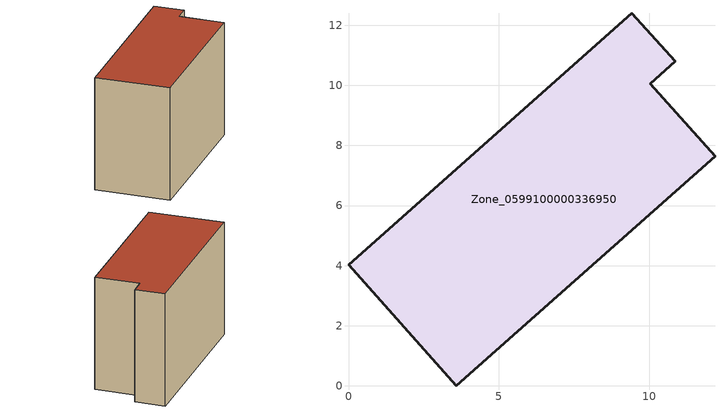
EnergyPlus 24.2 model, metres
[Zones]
Zone_0599100000336950
 floor ground (C_G): 0,4.03 9.42,12.4 10.86,10.79 10.04,10.05 12.19,7.63 3.59,0 z0
 wall outside (C_F): 10.04,10.05 10.86,10.79 9.42,12.4 0,4.03 3.59,0 12.19,7.63 10.04,10.05 z0:8.33
 roof outside (C_R): 3.59,0 12.19,7.63 10.04,10.05 10.86,10.79 9.42,12.4 0,4.03 z8.33
[BUILDING]
Pand.0599100000336950: North Axis=0; Terrain=City; Loads Convergence Tolerance Value=0.04; Temperature Convergence Tolerance Value=0.4; Solar Distribution=FullExterior; Maximum Number of Warmup Days=25; Minimum Number of Warmup Days=1
[Site:Location]
Rotterdam.The.Hague.AP_ZH_NLD Design_Conditions: Latitude=51.96; Longitude=4.45; Time Zone=1; Elevation=-4.5
[SITE:GROUNDTEMPERATURE:BUILDINGSURFACE]
18, 18, 18, 18, 18, 18, 18, 18, 18, 18, 18, 18
[MATERIAL] Thermal Absorptance=0.9; Solar Absorptance=0.7; Visible Absorptance=0.7
Name | Roughness | Thickness | Conductivity | Density | Specific Heat
G.TI.1975-1991 | MediumSmooth | 0.15 | 0.288461 | 540 | 1210
F.TI.1975-1991 | Rough | 0.3 | 0.230769 | 1920 | 840
R.TI.1975-1991 | MediumRough | 0.2 | 0.153846 | 1500 | 1000
[CONSTRUCTION]
C_G: G.TI.1975-1991
C_F: F.TI.1975-1991
C_R: R.TI.1975-1991
[ZONE]
Zone_0599100000336950: Type=1; Multiplier=1; Ceiling Height=Autocalculate; Volume=Autocalculate; Floor Area=autocalculate; Part of Total Floor Area=Yes
[ZONEINFILTRATION:DESIGNFLOWRATE]
Infil_Zone_0599100000336950: Zone or ZoneList or Space or SpaceList=Zone_0599100000336950; Schedule=AlwaysOn; Design Flow Rate Calculation Method=Flow/Area; Flow Rate per Floor Area=0.003; Constant Term Coefficient=1; Temperature Term Coefficient=0; Velocity Term Coefficient=0; Velocity Squared Term Coefficient=0
[HVACTEMPLATE:ZONE:IDEALLOADSAIRSYSTEM]
Zone_0599100000336950: Maximum Heating Supply Air Temperature=50; Minimum Cooling Supply Air Temperature=13; Maximum Heating Supply Air Humidity Ratio=0.0156; Minimum Cooling Supply Air Humidity Ratio=0.0077; Heating Limit=NoLimit; Cooling Limit=NoLimit; Dehumidification Control Type=ConstantSensibleHeatRatio; Cooling Sensible Heat Ratio=0.7; Dehumidification Setpoint=60; Humidification Control Type=None; Humidification Setpoint=30; Outdoor Air Method=None; Outdoor Air Flow Rate per Person=0.00944; Outdoor Air Flow Rate per Zone Floor Area=0; Outdoor Air Flow Rate per Zone=0; Demand Controlled Ventilation Type=None; Outdoor Air Economizer Type=NoEconomizer; Heat Recovery Type=None; Sensible Heat Recovery Effectiveness=0.7; Latent Heat Recovery Effectiveness=0.65
[ZONECONTROL:THERMOSTAT]
ThermostatControl_Zone_0599100000336950: Zone or ZoneList=Zone_0599100000336950; Control Type Schedule=DualSetpointControlType; Control 1=Thermostat_Zone_0599100000336950; Temperature Difference Between Cutout And Setpoint=0
[THERMOSTATSETPOINT:DUALSETPOINT]
Thermostat_Zone_0599100000336950: Heating Setpoint Temperature Schedule=HeatingSetpoint_Zone_0599100000336950; Cooling Setpoint Temperature Schedule=CoolingSetpoint_Zone_0599100000336950
[SCHEDULE:COMPACT]
HeatingSetpoint_Zone_0599100000336950: Through: 12/31, For: AllDays, Until: 24:00, 21
CoolingSetpoint_Zone_0599100000336950: Through: 12/31, For: AllDays, Until: 24:00, 24
DualSetpointControlType: Through: 12/31, For: AllDays, Until: 24:00, 4
AlwaysOn: Through: 12/31, For: AllDays, Until: 24:00, 1
